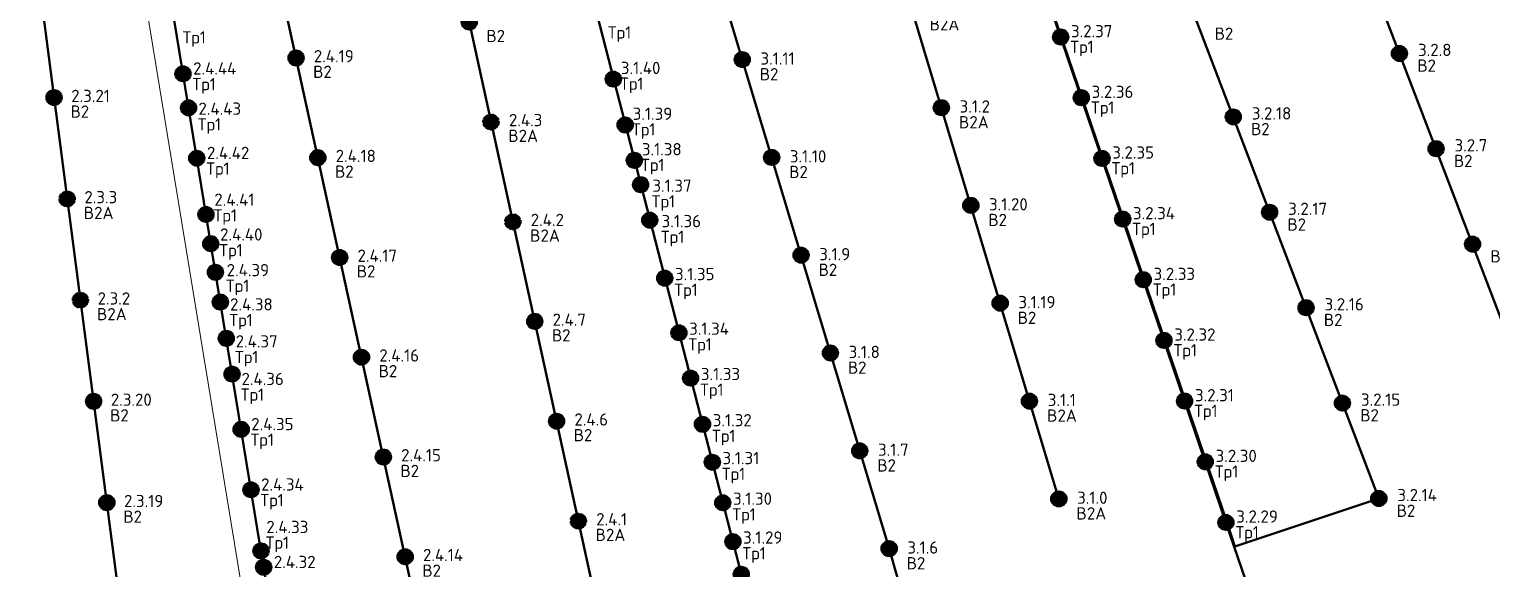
# Model space of a CAD drawing. Header units: millimetres. Extents: x -500444 to 437433, y -1435259 to 1593622.
# Drawn here: x -68741 to -47246, y -1368608 to -1360684 of the extents above; entities that cross this region are included whole.
import ezdxf

# ---------------------------------------------------------------- set-up
doc = ezdxf.new("R2010")
doc.units = ezdxf.units.MM
doc.linetypes.add('HIDDEN2', pattern=[4.7625, 3.175, -1.5875])
for name, color, linetype, lineweight in [('_АСУД_Щиты', 6, 'Continuous', 0), ('_Гр.ЩД-2C.7.6.I2.3', 6, 'Continuous', 50), ('_Гр.ЩД-2C.7.6.I2.4', 6, 'Continuous', 50), ('_Гр.ЩД-2C.7.6.I2.5', 6, 'Continuous', 50), ('_Гр.ЩД-2C.7.6.I2.6', 6, 'Continuous', 50), ('_Гр.ЩД-2C.7.6.I2.7', 6, 'Continuous', 50), ('A-ANNO-DIMS', 7, 'Continuous', 9), ('Светильники аварийные', 1, 'Continuous', 40)]:
    doc.layers.add(name, color=color, linetype=linetype, lineweight=lineweight)
doc.layers.add('Вставка', color=252, linetype='Continuous')
doc.layers.add('сВЕтильники', color=7, linetype='Continuous', lineweight=40, true_color=0x0000f0)
doc.layers.add('ЭТО_аварийные', color=7, linetype='HIDDEN2', lineweight=40, true_color=0xfa0505)
doc.styles.add('GOST 2.304', font='')
doc.styles.add('TableTextStyle', font='isocpeur.ttf', dxfattribs={"width": 0.9})
doc.styles.get('GOST 2.304').set_extended_font_data('GOST Common')
doc.linetypes.add('Truba', pattern='A,3e-05,[4,MSH_7,S=1,R=0,X=0,Y=0],-3.022072', length=3.022102)
doc.dimstyles.new('М-200', dxfattribs={"dimtxt": 400, "dimasz": 160, "dimexe": 200, "dimexo": 400, "dimgap": 50, "dimtad": 1, "dimdec": 0, "dimzin": 0, "dimdsep": 46, "dimtxsty": 'GOST 2.304', "dimblk": 'ARCHTICK', "dimcen": 180, "dimdle": 200, "dimadec": 0, "dimazin": 0, "dimtfac": 1, "dimtdec": 0, "dimtmove": 1, "dimatfit": 0, "dimfxl": 1, "dimtolj": 1, "dimtzin": 0, "dimarcsym": 0})

# ---------------------------------------------------------------- blocks, each defined once
blk = doc.blocks.new('_ArchTick')
at = {"color": 0, "linetype": 'ByBlock', "const_width": 0.15}
blk.add_lwpolyline([(-0.5, -0.5), (0.5, 0.5)], dxfattribs=at)
blk = doc.blocks.new('*D41')
at = {"layer": 'A-ANNO-DIMS', "color": 0, "lineweight": -2, "transparency": 16777216}
blk.add_arc((-165704, -113309), 107894, 270, 326, dxfattribs=at)
at = {"layer": 'Defpoints', "color": 0, "lineweight": 30, "transparency": 16777216}
for p in [(-165704, -113309), (-165704, -113309), (-75741, -173990), (-131171, -215528), (-165704, -221903)]:
    blk.add_point(p, dxfattribs=at)
at = {"layer": 'A-ANNO-DIMS', "color": 0, "lineweight": -2, "transparency": 16777216, "xscale": 160, "yscale": 160, "zscale": 160}
for p, rotation in [((-76255, -173643), 55.99999895826774), ((-165704, -221203), 179.9999981265246)]:
    blk.add_blockref('_ArchTick', p, dxfattribs=dict(at, rotation=rotation))
at = {"layer": 'A-ANNO-DIMS', "color": 0, "transparency": 16777216, "insert": (-114300, -207822), "char_height": 400, "attachment_point": 5, "rotation": 28.5412, "style": 'GOST 2.304'}
blk.add_mtext('\\A1;56,0%%D', dxfattribs=at)
blk = doc.blocks.new('A$Cab2378fa')
at = {"lineweight": 25}
h = blk.add_hatch(color=256, dxfattribs=at)
h.paths.add_polyline_path([(162, -157, 0.442338), (148, 178), (0, 0)])
h.paths.add_polyline_path([(-142, -170), (0, 0), (-163, 158, 0.430096)])
at = {"lineweight": 25, "true_color": 0xfff5f5}
h = blk.add_hatch(color=7, dxfattribs=at)
h.dxf.hatch_style = 1
h.paths.add_polyline_path([(0, 0), (-142, -170, 0.174923), (3, -222, 0.197808), (162, -157)])
h.paths.add_polyline_path([(-163, 158), (0, 0), (148, 178, 0.175398), (3, 230, 0.209014)])
blk.add_circle((3, 4), 226)
blk = doc.blocks.new('Гр.ЩД-2C.7.6.I2.3')
at = {"layer": '_Гр.ЩД-2C.7.6.I2.3', "color": 18, "true_color": 0x000000, "style": 'TableTextStyle'}
for s, p in [('В2', (19232, 24371)), ('B2A', (19426, 22883)), ('B2A', (19620, 21396)), ('В2', (19814, 19909)), ('В2', (20008, 18421))]:
    blk.add_text(s, height=180, dxfattribs=at).set_placement(p)
at = {"layer": '_Гр.ЩД-2C.7.6.I2.3', "ltscale": 100, "style": 'TableTextStyle'}
for tag, p in [('55', (13488, 36298, 6620)), ('ТР1', (13691, 34429)), ('ТР1', (13772, 33589)), ('В2', (18078, 33526)), ('В2', (15385, 33073)), ('ТР1', (13850, 32773)), ('ТР1', (13928, 31956)), ('В2', (18272, 32038)), ('В2', (15691, 31721)), ('ТР1', (14018, 31013)), ('B2A', (18466, 30551)), ('ТР1', (14094, 30222)), ('В2', (15885, 30234)), ('ТР1', (14166, 29472)), ('B2A', (18660, 29063)), ('ТР1', (14219, 28920)), ('В2', (16079, 28746)), ('ТР1', (14285, 28224)), ('ТР1', (14319, 27872)), ('В2', (18854, 27576)), ('В2', (16273, 27259)), ('ТР1', (14399, 27032)), ('ТР1', (14469, 26310)), ('В2', (19048, 26088)), ('В2', (16467, 25771)), ('ТР1', (14545, 25516)), ('ТР1', (14630, 24622)), ('В2', (19242, 24601)), ('В2', (16661, 24284)), ('ТР1', (14736, 23515)), ('B2A', (19436, 23113)), ('В2', (16855, 22797)), ('ТР1', (14853, 22291)), ('ТР1', (14920, 21597)), ('B2A', (19630, 21626)), ('В2', (17049, 21309)), ('ТР1', (15000, 20759)), ('В2', (19824, 20139)), ('ТР1', (15078, 19942)), ('В2', (17243, 19822)), ('ТР1', (15145, 19246)), ('В2', (20018, 18651)), ('В2', (17437, 18334)), ('ТР1', (15251, 18142)), ('ТР1', (15330, 17310)), ('B2A', (20212, 17164)), ('В2', (17631, 16847)), ('ТР1', (15433, 16238)), ('B2A', (20406, 15676)), ('ТР1', (15489, 15426)), ('В2', (17825, 15359)), ('ТР1', (15565, 14856)), ('ТР1', (15556, 14157))]:
    blk.add_attdef(tag, p, '', height=180, dxfattribs=at)
blk = doc.blocks.new('Гр.ЩД-2C.7.6.I2.4')
at = {"layer": '_Гр.ЩД-2C.7.6.I2.4', "color": 18, "true_color": 0x000000, "style": 'TableTextStyle'}
for s, p in [('Тр1', (20878, 25461)), ('В2', (25344, 25481)), ('Тр1', (21024, 24774)), ('В2', (22798, 24955)), ('Тр1', (21102, 24183)), ('B2A', (25665, 24015)), ('Тр1', (21227, 23534)), ('В2', (23119, 23489)), ('Тр1', (21335, 22847)), ('B2A', (25986, 22550)), ('Тр1', (21419, 22335)), ('В2', (23439, 22024)), ('Тр1', (21516, 21812)), ('Тр1', (21567, 21308)), ('В2', (26307, 21084)), ('Тр1', (21649, 20766)), ('В2', (23760, 20559)), ('Тр1', (21734, 20214)), ('В2', (26627, 19619)), ('Тр1', (21878, 19551)), ('В2', (24081, 19093)), ('Тр1', (22023, 18664)), ('B2A', (26948, 18154)), ('Тр1', (22100, 18040)), ('В2', (24402, 17628))]:
    blk.add_text(s, height=180, dxfattribs=at).set_placement(p)
at = {"layer": '_Гр.ЩД-2C.7.6.I2.4', "ltscale": 100, "style": 'TableTextStyle'}
for tag, p in [('55', (18620, 37162, 6620)), ('ТР1', (19413, 34914)), ('В2', (23430, 34503)), ('ТР1', (19552, 34060)), ('В2', (20772, 33868)), ('ТР1', (19713, 33076)), ('В2', (23750, 33038)), ('В2', (21204, 32512)), ('ТР1', (19912, 31864)), ('B2A', (24071, 31572)), ('В2', (21525, 31046)), ('ТР1', (20056, 30982)), ('ТР1', (20224, 29955)), ('B2A', (24392, 30107)), ('В2', (21845, 29581)), ('ТР1', (20353, 29166)), ('В2', (24713, 28642)), ('ТР1', (20460, 28510)), ('ТР1', (20546, 27984)), ('В2', (22166, 28116)), ('ТР1', (20650, 27351)), ('В2', (25033, 27176)), ('ТР1', (20730, 26859)), ('В2', (22487, 26650)), ('ТР1', (20830, 26247)), ('ТР1', (20888, 25691)), ('В2', (25354, 25711)), ('В2', (22808, 25185)), ('ТР1', (21034, 25004)), ('ТР1', (21112, 24413)), ('B2A', (25675, 24245)), ('ТР1', (21237, 23764)), ('В2', (23129, 23719)), ('ТР1', (21345, 23077)), ('B2A', (25996, 22780)), ('ТР1', (21429, 22565)), ('В2', (23449, 22254)), ('ТР1', (21526, 22042)), ('ТР1', (21577, 21538)), ('В2', (26317, 21314)), ('ТР1', (21659, 20996)), ('В2', (23770, 20789)), ('ТР1', (21744, 20444)), ('В2', (26637, 19849)), ('ТР1', (21888, 19781)), ('В2', (24091, 19323)), ('ТР1', (22033, 18894)), ('B2A', (26958, 18384)), ('ТР1', (22110, 18270)), ('ТР1', (22219, 17756)), ('В2', (24412, 17858)), ('ТР1', (22304, 17226)), ('B2A', (27279, 16918)), ('ТР1', (22393, 16693)), ('В2', (24732, 16392)), ('ТР1', (22485, 16131)), ('ТР1', (22566, 15637)), ('ТР1', (22609, 15016))]:
    blk.add_attdef(tag, p, '', height=180, dxfattribs=at)
blk = doc.blocks.new('Гр.ЩД-2C.7.6.I2.5')
at = {"layer": '_Гр.ЩД-2C.7.6.I2.5', "color": 18, "true_color": 0x000000, "style": 'TableTextStyle'}
for s, p in [('B2A', (31857, 25652)), ('Тр1', (27129, 25533)), ('Тр1', (27310, 24781)), ('В2', (29362, 24920)), ('Тр1', (27484, 24109)), ('B2A', (32289, 24215)), ('Тр1', (27618, 23588)), ('В2', (29794, 23484)), ('Тр1', (27774, 23052)), ('В2', (32721, 22779)), ('Тр1', (27909, 22531)), ('В2', (30226, 22047)), ('Тр1', (28106, 21753)), ('В2', (33152, 21342)), ('Тр1', (28313, 20952)), ('В2', (30657, 20610)), ('Тр1', (28486, 20286)), ('B2A', (33584, 19906)), ('Тр1', (28661, 19608)), ('В2', (31089, 19174)), ('Тр1', (28805, 19050)), ('Тр1', (28959, 18455)), ('B2A', (34016, 18469)), ('Тр1', (29107, 17884)), ('В2', (31521, 17737))]:
    blk.add_text(s, height=180, dxfattribs=at).set_placement(p)
at = {"layer": '_Гр.ЩД-2C.7.6.I2.5', "ltscale": 100, "style": 'TableTextStyle'}
for tag, p in [('55', (23878, 38200, 6620)), ('В2', (28845, 35938)), ('ТР1', (24657, 35360)), ('В2', (26350, 35206)), ('В2', (29277, 34501)), ('ТР1', (24982, 34104)), ('В2', (26782, 33769)), ('ТР1', (25153, 33442)), ('B2A', (29708, 33064)), ('ТР1', (25285, 32895)), ('ТР1', (25431, 32367)), ('В2', (27213, 32333)), ('ТР1', (25625, 31619)), ('B2A', (30140, 31628)), ('В2', (27645, 30896)), ('ТР1', (25870, 30668)), ('В2', (30572, 30191)), ('ТР1', (26122, 29695)), ('В2', (28077, 29460)), ('В2', (31004, 28755)), ('ТР1', (26451, 28423)), ('В2', (28509, 28023)), ('ТР1', (26756, 27244)), ('В2', (31435, 27318)), ('ТР1', (26947, 26506)), ('В2', (28940, 26587)), ('B2A', (31867, 25882)), ('ТР1', (27139, 25763)), ('ТР1', (27320, 25011)), ('В2', (29372, 25150)), ('ТР1', (27494, 24339)), ('B2A', (32299, 24445)), ('ТР1', (27628, 23818)), ('В2', (29804, 23714)), ('ТР1', (27784, 23282)), ('В2', (32731, 23009)), ('ТР1', (27919, 22761)), ('В2', (30236, 22277)), ('ТР1', (28116, 21983)), ('В2', (33162, 21572)), ('ТР1', (28323, 21182)), ('В2', (30667, 20840)), ('ТР1', (28496, 20516)), ('B2A', (33594, 20136)), ('ТР1', (28671, 19838)), ('В2', (31099, 19404)), ('ТР1', (28815, 19280)), ('ТР1', (28969, 18685)), ('B2A', (34026, 18699)), ('ТР1', (29117, 18114)), ('В2', (31531, 17967)), ('ТР1', (29252, 17559)), ('ТР1', (29487, 16474))]:
    blk.add_attdef(tag, p, '', height=180, dxfattribs=at)
blk = doc.blocks.new('Гр.ЩД-2C.7.6.I2.6')
at = {"layer": '_Гр.ЩД-2C.7.6.I2.6', "color": 18, "true_color": 0x000000, "style": 'TableTextStyle'}
for s, p in [('В2', (36047, 25515)), ('Тр1', (33926, 25322)), ('В2', (39026, 25046)), ('Тр1', (34230, 24431)), ('В2', (36582, 24114)), ('Тр1', (34533, 23539)), ('В2', (39563, 23646)), ('Тр1', (34837, 22648)), ('В2', (37117, 22712)), ('В2', (40100, 22245)), ('Тр1', (35140, 21757)), ('В2', (37652, 21311)), ('Тр1', (35444, 20866)), ('Тр1', (35747, 19975)), ('В2', (38187, 19910)), ('Тр1', (36051, 19084)), ('В2', (38722, 18508)), ('Тр1', (36354, 18192))]:
    blk.add_text(s, height=180, dxfattribs=at).set_placement(p)
at = {"layer": '_Гр.ЩД-2C.7.6.I2.6', "ltscale": 100, "style": 'TableTextStyle'}
for tag, p in [('55', (28916, 39744, 6620)), ('В2', (34206, 37883)), ('ТР1', (29990, 37137)), ('В2', (31739, 36857)), ('В2', (34742, 36482)), ('ТР1', (30293, 36246)), ('В2', (32312, 35554)), ('ТР1', (30597, 35355)), ('B2A', (35279, 35082)), ('ТР1', (30900, 34464)), ('В2', (32847, 34153)), ('ТР1', (31204, 33572)), ('B2A', (35816, 33681)), ('В2', (33382, 32752)), ('ТР1', (31508, 32681)), ('В2', (36353, 32280)), ('ТР1', (31811, 31790)), ('В2', (33917, 31350)), ('ТР1', (32115, 30899)), ('В2', (36889, 30879)), ('ТР1', (32418, 30008)), ('В2', (34452, 29949)), ('В2', (37426, 29479)), ('ТР1', (32722, 29117)), ('В2', (34987, 28548)), ('ТР1', (33025, 28225)), ('B2A', (37963, 28078)), ('ТР1', (33329, 27334)), ('В2', (35522, 27146)), ('B2A', (38500, 26677)), ('ТР1', (33632, 26443)), ('В2', (36057, 25745)), ('ТР1', (33936, 25552)), ('В2', (39036, 25276)), ('ТР1', (34240, 24661)), ('В2', (36592, 24344)), ('ТР1', (34543, 23769)), ('В2', (39573, 23876)), ('ТР1', (34847, 22878)), ('В2', (37127, 22942)), ('В2', (40110, 22475)), ('ТР1', (35150, 21987)), ('В2', (37662, 21541)), ('ТР1', (35454, 21096)), ('B2A', (40647, 21074)), ('ТР1', (35757, 20205)), ('В2', (38197, 20140)), ('B2A', (41183, 19673)), ('ТР1', (36061, 19314)), ('В2', (38732, 18738)), ('ТР1', (36364, 18422))]:
    blk.add_attdef(tag, p, '', height=180, dxfattribs=at)
blk = doc.blocks.new('Оси200')
at = {"layer": 'A-ANNO-DIMS', "color": 253}
dim = blk.add_angular_dim_2l(base=(-131171, -215527.9), line1=((-165703.8, -113309.3), (-75741.3, -173989.8)), line2=((-165703.8, -113309.3), (-165703.8, -221903.3)), text='56,0%%D', dimstyle='М-200', override={"dimadec": 2, "dimtmove": 2}, dxfattribs=at)
dim.commit()
dim.dimension.update_dxf_attribs({"geometry": '*D41', "text_midpoint": (-114299.5, -207822), "dimtype": 130})
blk = doc.blocks.new('A$C20f07326')
at = {"layer": 'A-ANNO-DIMS', "color": 253}
blk.add_blockref('Оси200', (404603.7, 213803.6), dxfattribs=at)

msp = doc.modelspace()

# ---------------------------------------------------------------- block references
at = {"layer": 'Вставка', "linetype": 'Truba', "lineweight": 30, "ltscale": 100}
msp.add_blockref('A$C20f07326', (-318166, -1386354), dxfattribs=at)

# ---------------------------------------------------------------- next in the draw order: linework, layer by layer
at = {"layer": '_АСУД_Щиты', "ltscale": 100}
msp.add_lwpolyline([(-67729, -1376822), (-68157, -1373021), (-65011, -1372590), (-70515, -1339105), (-65976, -1338365), (-63394, -1337709), (-64222, -1334555)], dxfattribs=at)
at = {"layer": '_Гр.ЩД-2C.7.6.I2.3', "ltscale": 100}
msp.add_lwpolyline([(-64222, -1334555), (-63394, -1337709), (-66166, -1338400), (-70513, -1339114), (-74889, -1339472), (-79266, -1339472), (-79266, -1350054), (-74153, -1350082), (-73820, -1351923), (-71897, -1371919), (-69677, -1371652), (-69793, -1370928), (-72121, -1353079), (-69540, -1352762), (-67215, -1370615)], dxfattribs=at)
at = {"layer": '_Гр.ЩД-2C.7.6.I2.4', "ltscale": 100}
msp.add_lwpolyline([(-64222, -1334555), (-63394, -1337709), (-66166, -1338400), (-70513, -1339114), (-70634, -1339124), (-70317, -1341147), (-69001, -1349136), (-68102, -1351428), (-64880, -1371135), (-62745, -1370634), (-62897, -1369899), (-66745, -1352313), (-64198, -1351787), (-60350, -1369375)], dxfattribs=at)
at = {"layer": '_Гр.ЩД-2C.7.6.I2.5', "ltscale": 100}
msp.add_lwpolyline([(-64222, -1334555), (-63394, -1337709), (-66166, -1338400), (-66347, -1338430), (-65856, -1340345), (-63852, -1348338), (-62841, -1350971), (-58025, -1369668), (-55889, -1369067), (-56102, -1368312), (-61284, -1351074), (-58789, -1350342), (-53610, -1367584)], dxfattribs=at)
at = {"layer": '_Гр.ЩД-2C.7.6.I2.6', "ltscale": 100}
msp.add_lwpolyline([(-64222, -1334555), (-63394, -1337709), (-61990, -1337234), (-61480, -1338950), (-58810, -1346835), (-57529, -1349215), (-51135, -1367932), (-51020, -1368280), (-48905, -1367576), (-55863, -1349361), (-53434, -1348434), (-46457, -1366645)], dxfattribs=at)
at = {"layer": '_Гр.ЩД-2C.7.6.I2.7', "ltscale": 100}
msp.add_lwpolyline([(-64222, -1334555), (-63394, -1337709), (-61990, -1337234), (-58813, -1346839), (-57529, -1349215), (-51153, -1367928), (-50169, -1370800)], dxfattribs=at)

# ---------------------------------------------------------------- next in the draw order: block references
at = {"layer": '_Гр.ЩД-2C.7.6.I2.3'}
ref = msp.add_blockref('Гр.ЩД-2C.7.6.I2.3', (-87366, -1386354), dxfattribs=at)
ref.add_attrib('B2A', '2.3.2', (-67736, -1364728), dxfattribs={"ltscale": 100, "height": 180, "style": 'TableTextStyle'})
ref.add_attrib('B2A', '2.3.3', (-67930, -1363240), dxfattribs={"ltscale": 100, "height": 180, "style": 'TableTextStyle'})
ref.add_attrib('В2', '2.3.19', (-67348, -1367703), dxfattribs={"ltscale": 100, "height": 180, "style": 'TableTextStyle'})
ref.add_attrib('В2', '2.3.20', (-67542, -1366215), dxfattribs={"ltscale": 100, "height": 180, "style": 'TableTextStyle'})
ref.add_attrib('В2', '2.3.21', (-68124, -1361753), dxfattribs={"ltscale": 100, "height": 180, "style": 'TableTextStyle'})
at = {"layer": '_Гр.ЩД-2C.7.6.I2.4'}
ref = msp.add_blockref('Гр.ЩД-2C.7.6.I2.4', (-87366, -1386354), dxfattribs=at)
ref.add_attrib('ТР1', '2.4.32', (-65146, -1368598), dxfattribs={"ltscale": 100, "height": 180, "style": 'TableTextStyle'})
ref.add_attrib('ТР1', '2.4.33', (-65256, -1368084), dxfattribs={"ltscale": 100, "height": 180, "style": 'TableTextStyle'})
ref.add_attrib('ТР1', '2.4.34', (-65333, -1367460), dxfattribs={"ltscale": 100, "height": 180, "style": 'TableTextStyle'})
ref.add_attrib('ТР1', '2.4.35', (-65478, -1366573), dxfattribs={"ltscale": 100, "height": 180, "style": 'TableTextStyle'})
ref.add_attrib('ТР1', '2.4.36', (-65621, -1365910), dxfattribs={"ltscale": 100, "height": 180, "style": 'TableTextStyle'})
ref.add_attrib('ТР1', '2.4.37', (-65707, -1365358), dxfattribs={"ltscale": 100, "height": 180, "style": 'TableTextStyle'})
ref.add_attrib('ТР1', '2.4.38', (-65789, -1364815), dxfattribs={"ltscale": 100, "height": 180, "style": 'TableTextStyle'})
ref.add_attrib('ТР1', '2.4.39', (-65839, -1364312), dxfattribs={"ltscale": 100, "height": 180, "style": 'TableTextStyle'})
ref.add_attrib('ТР1', '2.4.40', (-65936, -1363788), dxfattribs={"ltscale": 100, "height": 180, "style": 'TableTextStyle'})
ref.add_attrib('ТР1', '2.4.41', (-66021, -1363277), dxfattribs={"ltscale": 100, "height": 180, "style": 'TableTextStyle'})
ref.add_attrib('ТР1', '2.4.42', (-66129, -1362590), dxfattribs={"ltscale": 100, "height": 180, "style": 'TableTextStyle'})
ref.add_attrib('ТР1', '2.4.43', (-66254, -1361940), dxfattribs={"ltscale": 100, "height": 180, "style": 'TableTextStyle'})
ref.add_attrib('ТР1', '2.4.44', (-66332, -1361349), dxfattribs={"ltscale": 100, "height": 180, "style": 'TableTextStyle'})
ref.add_attrib('B2A', '2.4.1', (-60408, -1367970), dxfattribs={"ltscale": 100, "height": 180, "style": 'TableTextStyle'})
ref.add_attrib('B2A', '2.4.2', (-61370, -1363574), dxfattribs={"ltscale": 100, "height": 180, "style": 'TableTextStyle'})
ref.add_attrib('B2A', '2.4.3', (-61691, -1362108), dxfattribs={"ltscale": 100, "height": 180, "style": 'TableTextStyle'})
ref.add_attrib('В2', '2.4.6', (-60728, -1366505), dxfattribs={"ltscale": 100, "height": 180, "style": 'TableTextStyle'})
ref.add_attrib('В2', '2.4.7', (-61049, -1365039), dxfattribs={"ltscale": 100, "height": 180, "style": 'TableTextStyle'})
ref.add_attrib('В2', '2.4.14', (-62954, -1368496), dxfattribs={"ltscale": 100, "height": 180, "style": 'TableTextStyle'})
ref.add_attrib('В2', '2.4.15', (-63275, -1367030), dxfattribs={"ltscale": 100, "height": 180, "style": 'TableTextStyle'})
ref.add_attrib('В2', '2.4.16', (-63596, -1365565), dxfattribs={"ltscale": 100, "height": 180, "style": 'TableTextStyle'})
ref.add_attrib('В2', '2.4.17', (-63916, -1364100), dxfattribs={"ltscale": 100, "height": 180, "style": 'TableTextStyle'})
ref.add_attrib('В2', '2.4.18', (-64237, -1362634), dxfattribs={"ltscale": 100, "height": 180, "style": 'TableTextStyle'})
ref.add_attrib('В2', '2.4.19', (-64558, -1361169), dxfattribs={"ltscale": 100, "height": 180, "style": 'TableTextStyle'})
at = {"layer": '_Гр.ЩД-2C.7.6.I2.5'}
ref = msp.add_blockref('Гр.ЩД-2C.7.6.I2.5', (-87366, -1386354), dxfattribs=at)
ref.add_attrib('ТР1', '3.1.29', (-58249, -1368239), dxfattribs={"ltscale": 100, "height": 180, "style": 'TableTextStyle'})
ref.add_attrib('ТР1', '3.1.30', (-58397, -1367669), dxfattribs={"ltscale": 100, "height": 180, "style": 'TableTextStyle'})
ref.add_attrib('ТР1', '3.1.31', (-58551, -1367073), dxfattribs={"ltscale": 100, "height": 180, "style": 'TableTextStyle'})
ref.add_attrib('ТР1', '3.1.32', (-58695, -1366516), dxfattribs={"ltscale": 100, "height": 180, "style": 'TableTextStyle'})
ref.add_attrib('ТР1', '3.1.33', (-58870, -1365838), dxfattribs={"ltscale": 100, "height": 180, "style": 'TableTextStyle'})
ref.add_attrib('ТР1', '3.1.34', (-59042, -1365172), dxfattribs={"ltscale": 100, "height": 180, "style": 'TableTextStyle'})
ref.add_attrib('ТР1', '3.1.35', (-59250, -1364370), dxfattribs={"ltscale": 100, "height": 180, "style": 'TableTextStyle'})
ref.add_attrib('ТР1', '3.1.36', (-59447, -1363592), dxfattribs={"ltscale": 100, "height": 180, "style": 'TableTextStyle'})
ref.add_attrib('ТР1', '3.1.37', (-59582, -1363072), dxfattribs={"ltscale": 100, "height": 180, "style": 'TableTextStyle'})
ref.add_attrib('ТР1', '3.1.38', (-59737, -1362536), dxfattribs={"ltscale": 100, "height": 180, "style": 'TableTextStyle'})
ref.add_attrib('ТР1', '3.1.39', (-59872, -1362015), dxfattribs={"ltscale": 100, "height": 180, "style": 'TableTextStyle'})
ref.add_attrib('ТР1', '3.1.40', (-60046, -1361342), dxfattribs={"ltscale": 100, "height": 180, "style": 'TableTextStyle'})
ref.add_attrib('B2A', '3.1.0', (-53340, -1367655), dxfattribs={"ltscale": 100, "height": 180, "style": 'TableTextStyle'})
ref.add_attrib('B2A', '3.1.1', (-53771, -1366218), dxfattribs={"ltscale": 100, "height": 180, "style": 'TableTextStyle'})
ref.add_attrib('B2A', '3.1.2', (-55067, -1361908), dxfattribs={"ltscale": 100, "height": 180, "style": 'TableTextStyle'})
ref.add_attrib('В2', '3.1.6', (-55835, -1368386), dxfattribs={"ltscale": 100, "height": 180, "style": 'TableTextStyle'})
ref.add_attrib('В2', '3.1.7', (-56266, -1366950), dxfattribs={"ltscale": 100, "height": 180, "style": 'TableTextStyle'})
ref.add_attrib('В2', '3.1.8', (-56698, -1365513), dxfattribs={"ltscale": 100, "height": 180, "style": 'TableTextStyle'})
ref.add_attrib('В2', '3.1.9', (-57130, -1364077), dxfattribs={"ltscale": 100, "height": 180, "style": 'TableTextStyle'})
ref.add_attrib('В2', '3.1.10', (-57562, -1362640), dxfattribs={"ltscale": 100, "height": 180, "style": 'TableTextStyle'})
ref.add_attrib('В2', '3.1.11', (-57994, -1361204), dxfattribs={"ltscale": 100, "height": 180, "style": 'TableTextStyle'})
ref.add_attrib('В2', '3.1.19', (-54203, -1364782), dxfattribs={"ltscale": 100, "height": 180, "style": 'TableTextStyle'})
ref.add_attrib('В2', '3.1.20', (-54635, -1363345), dxfattribs={"ltscale": 100, "height": 180, "style": 'TableTextStyle'})
at = {"layer": '_Гр.ЩД-2C.7.6.I2.6'}
ref = msp.add_blockref('Гр.ЩД-2C.7.6.I2.6', (-87366, -1386354), dxfattribs=at)
ref.add_attrib('ТР1', '3.2.29', (-51001, -1367931), dxfattribs={"ltscale": 100, "height": 180, "style": 'TableTextStyle'})
ref.add_attrib('ТР1', '3.2.30', (-51305, -1367040), dxfattribs={"ltscale": 100, "height": 180, "style": 'TableTextStyle'})
ref.add_attrib('ТР1', '3.2.31', (-51608, -1366149), dxfattribs={"ltscale": 100, "height": 180, "style": 'TableTextStyle'})
ref.add_attrib('ТР1', '3.2.32', (-51912, -1365258), dxfattribs={"ltscale": 100, "height": 180, "style": 'TableTextStyle'})
ref.add_attrib('ТР1', '3.2.33', (-52216, -1364367), dxfattribs={"ltscale": 100, "height": 180, "style": 'TableTextStyle'})
ref.add_attrib('ТР1', '3.2.34', (-52519, -1363475), dxfattribs={"ltscale": 100, "height": 180, "style": 'TableTextStyle'})
ref.add_attrib('ТР1', '3.2.35', (-52823, -1362584), dxfattribs={"ltscale": 100, "height": 180, "style": 'TableTextStyle'})
ref.add_attrib('ТР1', '3.2.36', (-53126, -1361693), dxfattribs={"ltscale": 100, "height": 180, "style": 'TableTextStyle'})
ref.add_attrib('ТР1', '3.2.37', (-53430, -1360802), dxfattribs={"ltscale": 100, "height": 180, "style": 'TableTextStyle'})
ref.add_attrib('В2', '3.2.7', (-47793, -1362478), dxfattribs={"ltscale": 100, "height": 180, "style": 'TableTextStyle'})
ref.add_attrib('В2', '3.2.8', (-48329, -1361077), dxfattribs={"ltscale": 100, "height": 180, "style": 'TableTextStyle'})
ref.add_attrib('В2', '3.2.14', (-48633, -1367615), dxfattribs={"ltscale": 100, "height": 180, "style": 'TableTextStyle'})
ref.add_attrib('В2', '3.2.15', (-49168, -1366214), dxfattribs={"ltscale": 100, "height": 180, "style": 'TableTextStyle'})
ref.add_attrib('В2', '3.2.16', (-49703, -1364813), dxfattribs={"ltscale": 100, "height": 180, "style": 'TableTextStyle'})
ref.add_attrib('В2', '3.2.17', (-50238, -1363411), dxfattribs={"ltscale": 100, "height": 180, "style": 'TableTextStyle'})
ref.add_attrib('В2', '3.2.18', (-50773, -1362010), dxfattribs={"ltscale": 100, "height": 180, "style": 'TableTextStyle'})
at = {"layer": 'сВЕтильники', "ltscale": 100, "xscale": 0.5, "yscale": 0.5, "zscale": 0.5}
for p in [(-62275, -1360581), (-53583, -1360800), (-64821, -1361107), (-58263, -1361131), (-66483, -1361340), (-60158, -1361418), (-68378, -1361689), (-53280, -1361691), (-66401, -1361840), (-51047, -1361973), (-59984, -1362091), (-48066, -1362441), (-66280, -1362580), (-64501, -1362572), (-59849, -1362611), (-57831, -1362568), (-52976, -1362583), (-59757, -1362969), (-54904, -1363273), (-66145, -1363406), (-59622, -1363490), (-52672, -1363474), (-50512, -1363374), (-66074, -1363836), (-47529, -1363842), (-64180, -1364038), (-57399, -1364004), (-66006, -1364255), (-59402, -1364342), (-52369, -1364365), (-65934, -1364693), (-54472, -1364709), (-49977, -1364776), (-61313, -1364977), (-65847, -1365226), (-59194, -1365144), (-56967, -1365441), (-52065, -1365256), (-63859, -1365503), (-65761, -1365751), (-59022, -1365810), (-67796, -1366151), (-51762, -1366147), (-49442, -1366177), (-60992, -1366443), (-58847, -1366488), (-65628, -1366563), (-56536, -1366878), (-63538, -1366969), (-58703, -1367045), (-51458, -1367039), (-65483, -1367450), (-48907, -1367578), (-67602, -1367638), (-58549, -1367641), (-51155, -1367930), (-58401, -1368211), (-65336, -1368348), (-63217, -1368434), (-56104, -1368314), (-65297, -1368588), (-58277, -1368692)]:
    msp.add_blockref('A$Cab2378fa', p, dxfattribs=at)
at = {"layer": 'Светильники аварийные', "ltscale": 100, "xscale": 0.5, "yscale": 0.5, "zscale": 0.5}
for p in [(-48604, -1361042), (-55337, -1361838), (-54042, -1366148), (-53610, -1367584)]:
    msp.add_blockref('A$Cab2378fa', p, dxfattribs=at)
at = {"layer": 'ЭТО_аварийные', "ltscale": 100, "xscale": 0.5, "yscale": 0.5, "zscale": 0.5}
for p in [(-61956, -1362048), (-68185, -1363178), (-61635, -1363514), (-67991, -1364665), (-60672, -1367910)]:
    msp.add_blockref('A$Cab2378fa', p, dxfattribs=at)

doc.saveas('drawing.dxf')
